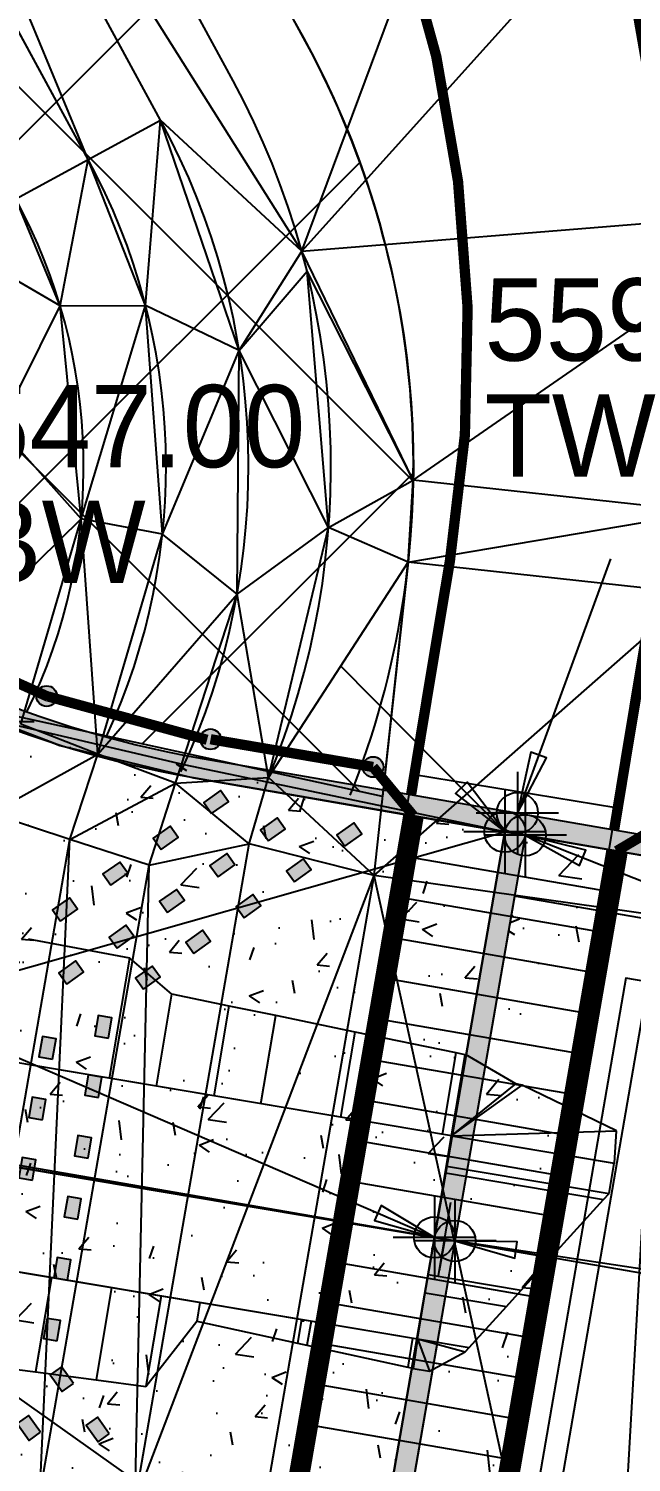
# Model space of a CAD drawing. Header units: inches. Extents: x 2461366 to 2469791, y 7062737 to 7065282.
# Drawn here: x 2466820.8 to 2466850, y 7064293.6 to 7064363.2 of the extents above; entities that cross this region are included whole.
import ezdxf

# ---------------------------------------------------------------- set-up
doc = ezdxf.new("R2010")
doc.units = ezdxf.units.IN
doc.header["$LTSCALE"] = 60
doc.header["$MEASUREMENT"] = 0
doc.linetypes.add('DASHED2', pattern=[0.375, 0.25, -0.125])
doc.linetypes.add('DIVIDEX2', pattern=[2.5, 1, -0.5, 0, -0.5, 0, -0.5])
for name, color, linetype in [('3D', 5, 'Continuous'), ('Baffle', 8, 'Continuous'), ('BLANKET BDNY', 7, 'Continuous'), ('bridge', 11, 'Continuous'), ('BRIDGE RAIL', 30, 'Continuous'), ('CONC', 7, 'Continuous'), ('CONC LABEL', 7, 'Continuous'), ('CONTOURS', 35, 'Continuous'), ('PROP TRAIL', 3, 'Continuous'), ('Proposed Ground-C-TINN', 7, 'Continuous'), ('SRF-FLT', 7, 'Continuous'), ('STALBL', 7, 'Continuous'), ('SWALE', 4, 'DIVIDEX2'), ('temp culv', 7, 'Continuous'), ('Wingwall Fence', 6, 'Continuous')]:
    doc.layers.add(name, color=color, linetype=linetype)

# ---------------------------------------------------------------- blocks, each defined once
blk = doc.blocks.new('lbl_tic')
blk.add_line((0, -0.04165), (0, 0.04165))
blk = doc.blocks.new('*U7')
at = {"layer": '3D'}
for p, q in [((2466841.296, 7064309.458, 546), (2466625.968, 7064345.725, 543.994)), ((2466624.357, 7064335.856, 543.994), (2466839.635, 7064299.597, 546)), ((2466839.635, 7064299.597, 546), (2466841.296, 7064309.458, 546))]:
    blk.add_line(p, q, dxfattribs=at)
at = {"layer": '3D', "color": 1}
for p, q in [((2466825.681, 7064318.089, 547.325), (2466820.767, 7064319.017, 547.304)), ((2466824.699, 7064312.254, 545.845), (2466825.681, 7064318.089, 547.325)), ((2466827.723, 7064316.342, 547), (2466825.681, 7064318.089, 547.325)), ((2466826.97, 7064311.871, 545.867), (2466827.723, 7064316.342, 547)), ((2466830.5, 7064315.769, 547), (2466827.723, 7064316.342, 547)), ((2466829.765, 7064311.401, 545.893), (2466830.5, 7064315.769, 547)), ((2466832.767, 7064315.301, 547), (2466830.5, 7064315.769, 547)), ((2466832.045, 7064311.017, 545.914), (2466832.767, 7064315.301, 547)), ((2466836.621, 7064314.505, 547), (2466832.767, 7064315.301, 547)), ((2466835.924, 7064310.363, 545.95), (2466836.621, 7064314.505, 547)), ((2466841.521, 7064313.494, 547), (2466836.621, 7064314.505, 547)), ((2466840.854, 7064309.533, 545.996), (2466841.521, 7064313.494, 547)), ((2466841.296, 7064309.458, 546), (2466841.962, 7064313.413, 547)), ((2466841.296, 7064309.458, 546), (2466841.961, 7064313.403, 547)), ((2466841.961, 7064313.403, 547), (2466841.521, 7064313.494, 547)), ((2466841.962, 7064313.413, 547), (2466841.961, 7064313.403, 547)), ((2466844.405, 7064311.992, 547), (2466841.962, 7064313.413, 547)), ((2466841.296, 7064309.458, 546), (2466844.405, 7064311.992, 547)), ((2466841.296, 7064309.458, 546), (2466844.714, 7064311.925, 547.051)), ((2466844.714, 7064311.925, 547.051), (2466844.405, 7064311.992, 547)), ((2466849.302, 7064309.706, 548), (2466844.714, 7064311.925, 547.051)), ((2466841.296, 7064309.458, 546), (2466849.302, 7064309.706, 548)), ((2466849.195, 7064308.128, 548), (2466849.302, 7064309.706, 548)), ((2466841.296, 7064309.458, 546), (2466849.185, 7064308.13, 548)), ((2466841.296, 7064309.458, 546), (2466849.195, 7064308.128, 548)), ((2466848.938, 7064306.662, 548), (2466849.185, 7064308.13, 548)), ((2466849.185, 7064308.13, 548), (2466849.195, 7064308.128, 548)), ((2466840.993, 7064307.658, 546), (2466848.669, 7064306.365, 547.946)), ((2466841.049, 7064307.99, 546), (2466848.938, 7064306.662, 548)), ((2466844.675, 7064301.968, 547.144), (2466848.669, 7064306.365, 547.946)), ((2466848.669, 7064306.365, 547.946), (2466848.938, 7064306.662, 548)), ((2466821.871, 7064302.589, 545.835), (2466821.097, 7064297.992, 547)), ((2466840.163, 7064302.728, 546), (2466844.675, 7064301.968, 547.144)), ((2466824.795, 7064302.097, 545.862), (2466824.039, 7064297.607, 547)), ((2466843.958, 7064301.179, 547), (2466844.675, 7064301.968, 547.144)), ((2466827.204, 7064301.691, 545.884), (2466826.463, 7064297.29, 547)), ((2466829.079, 7064301.375, 545.902), (2466828.925, 7064300.463, 546.133)), ((2466840.014, 7064301.843, 546), (2466843.958, 7064301.179, 547)), ((2466842.139, 7064299.176, 546.635), (2466843.958, 7064301.179, 547)), ((2466826.463, 7064297.29, 547), (2466828.925, 7064300.463, 546.133)), ((2466828.925, 7064300.463, 546.133), (2466833.816, 7064299.397, 546.239)), ((2466834.009, 7064300.545, 545.948), (2466833.816, 7064299.397, 546.239)), ((2466834.474, 7064300.467, 545.952), (2466834.277, 7064299.297, 546.249)), ((2466833.816, 7064299.397, 546.239), (2466834.277, 7064299.297, 546.249)), ((2466834.277, 7064299.297, 546.249), (2466839.168, 7064298.231, 546.354)), ((2466839.405, 7064299.636, 545.998), (2466839.168, 7064298.231, 546.354)), ((2466839.635, 7064299.597, 546), (2466839.396, 7064298.175, 546.358)), ((2466839.635, 7064299.597, 546), (2466839.397, 7064298.181, 546.359)), ((2466839.635, 7064299.597, 546), (2466839.428, 7064298.167, 546.359)), ((2466839.635, 7064299.597, 546), (2466842.139, 7064299.176, 546.635)), ((2466839.635, 7064299.597, 546), (2466840.228, 7064298.04, 546.414)), ((2466839.635, 7064299.597, 546), (2466841.956, 7064298.976, 546.598)), ((2466839.635, 7064299.597, 546), (2466842.15, 7064299.174, 546.635)), ((2466841.956, 7064298.976, 546.598), (2466842.15, 7064299.174, 546.635)), ((2466842.15, 7064299.174, 546.635), (2466842.139, 7064299.176, 546.635)), ((2466840.228, 7064298.04, 546.414), (2466841.956, 7064298.976, 546.598)), ((2466818.235, 7064298.367, 547), (2466821.097, 7064297.992, 547)), ((2466821.097, 7064297.992, 547), (2466824.039, 7064297.607, 547)), ((2466839.168, 7064298.231, 546.354), (2466839.397, 7064298.181, 546.359)), ((2466839.397, 7064298.181, 546.359), (2466839.396, 7064298.175, 546.358)), ((2466839.396, 7064298.175, 546.358), (2466839.428, 7064298.167, 546.359)), ((2466839.428, 7064298.167, 546.359), (2466840.228, 7064298.04, 546.414)), ((2466824.039, 7064297.607, 547), (2466826.463, 7064297.29, 547))]:
    blk.add_line(p, q, dxfattribs=at)
blk = doc.blocks.new('*U9')
at = {"layer": 'CONC LABEL', "color": 7, "linetype": 'Continuous'}
for p, q in [((10.115, -8.8), (5.6, -21.144)), ((5.6, -19.144), (5.6, -23.144)), ((7.6, -21.144), (3.6, -21.144))]:
    blk.add_line(p, q, dxfattribs=at)
blk.add_lwpolyline([(5.6, -21.144), (7.006, -18.464), (6.255, -18.189)], close=True, dxfattribs=at)
blk.add_circle((5.6, -21.144), 1, dxfattribs=at)
at = {"layer": 'CONC LABEL', "color": 7, "char_height": 4, "attachment_point": 4}
for s, insert in [('559.00', (4, 2.8)), ('TW', (4, -2.8))]:
    blk.add_mtext(s, dxfattribs=dict(at, insert=insert))
blk = doc.blocks.new('*U11')
at = {"layer": 'CONC LABEL', "color": 7, "linetype": 'Continuous'}
for p, q in [((-13.404, 12.554), (-13.404, 8.554)), ((-11.404, 10.554), (-15.404, 10.554)), ((0, 5.263), (-13.404, 10.554))]:
    blk.add_line(p, q, dxfattribs=at)
blk.add_lwpolyline([(-13.404, 10.554), (-10.761, 9.081), (-10.467, 9.825)], close=True, dxfattribs=at)
blk.add_circle((-13.404, 10.554), 1, dxfattribs=at)
at = {"layer": 'CONC LABEL', "color": 7, "char_height": 4, "attachment_point": 4}
for s, insert in [('548.00', (4, 2.8)), ('BW', (4, -2.8))]:
    blk.add_mtext(s, dxfattribs=dict(at, insert=insert))
blk = doc.blocks.new('*U12')
at = {"layer": 'CONC LABEL', "color": 7, "linetype": 'Continuous'}
for p, q in [((22.05, -8.8), (30.048, -16.875)), ((30.048, -14.875), (30.048, -18.875)), ((32.048, -16.875), (28.048, -16.875))]:
    blk.add_line(p, q, dxfattribs=at)
blk.add_lwpolyline([(30.048, -16.875), (28.221, -14.462), (27.652, -15.025)], close=True, dxfattribs=at)
blk.add_circle((30.048, -16.875), 1, dxfattribs=at)
at = {"layer": 'CONC LABEL', "color": 7, "char_height": 4, "attachment_point": 4}
for s, insert in [('547.00', (4, 2.8)), ('BW', (4, -2.8))]:
    blk.add_mtext(s, dxfattribs=dict(at, insert=insert))
blk = doc.blocks.new('*U13')
at = {"layer": 'CONC LABEL', "color": 7, "linetype": 'Continuous'}
for p, q in [((0, -4.681, -310.116), (-10.142, -8.242, -546)), ((-10.142, -6.242, -546), (-10.142, -10.242, -546)), ((-8.142, -8.242, -546), (-12.142, -8.242, -546))]:
    blk.add_line(p, q, dxfattribs=at)
at = {"layer": 'CONC LABEL', "color": 7, "linetype": 'Continuous', "extrusion": (-0.942559, -0.330923, 0.04552), "elevation": -12.567}
blk.add_lwpolyline([(4.417, -545.994), (4.435, -542.994), (4.399, -542.994)], close=True, dxfattribs=at)
at = {"layer": 'CONC LABEL', "color": 7, "linetype": 'Continuous'}
blk.add_circle((-10.142, -8.242, -546), 1, dxfattribs=at)
at = {"layer": 'CONC LABEL', "color": 7, "char_height": 4, "attachment_point": 4}
for s, insert in [('548.00', (4, 2.8)), ('BW', (4, -2.8))]:
    blk.add_mtext(s, dxfattribs=dict(at, insert=insert))
blk = doc.blocks.new('*U61')
at = {"layer": 'CONC LABEL', "linetype": 'Continuous'}
for p, q in [((26.667, -5.761), (49.266, -15.525)), ((49.266, -13.525), (49.266, -17.525)), ((51.266, -15.525), (47.266, -15.525))]:
    blk.add_line(p, q, dxfattribs=at)
blk.add_lwpolyline([(49.266, -15.525), (46.671, -13.968), (46.354, -14.702)], close=True, dxfattribs=at)
blk.add_circle((49.266, -15.525), 1, dxfattribs=at)
at = {"layer": 'CONC LABEL', "color": 7, "char_height": 4, "attachment_point": 4}
for s, insert in [('547.00', (4, 2.8)), ('BW', (4, -2.8))]:
    blk.add_mtext(s, dxfattribs=dict(at, insert=insert))
blk = doc.blocks.new('*U62')
at = {"layer": 'CONC LABEL', "linetype": 'Continuous'}
for p, q in [((-64.275, 13.658), (-64.275, 9.658)), ((-62.275, 11.658), (-66.275, 11.658)), ((0, 2.003), (-64.275, 11.658))]:
    blk.add_line(p, q, dxfattribs=at)
blk.add_lwpolyline([(-64.275, 11.658), (-61.368, 10.817), (-61.249, 11.608)], close=True, dxfattribs=at)
blk.add_circle((-64.275, 11.658), 1, dxfattribs=at)
blk = doc.blocks.new('*U66')
at = {"layer": 'CONC LABEL', "color": 7, "linetype": 'Continuous'}
for p, q in [((39.647, 3.661), (39.647, -0.339)), ((27.333, 0.874), (39.647, 1.661)), ((41.647, 1.661), (37.647, 1.661))]:
    blk.add_line(p, q, dxfattribs=at)
blk.add_lwpolyline([(39.647, 1.661), (36.628, 1.869), (36.679, 1.07)], close=True, dxfattribs=at)
blk.add_circle((39.647, 1.661), 1, dxfattribs=at)
at = {"layer": 'CONC LABEL', "color": 7, "char_height": 4, "attachment_point": 4}
for s, insert in [('547.50', (4, 2.8)), ('BW', (4, -2.8))]:
    blk.add_mtext(s, dxfattribs=dict(at, insert=insert))

msp = doc.modelspace()

# ---------------------------------------------------------------- hatches: boundary and pattern name
at = {"layer": 'Baffle'}
for points in [[(2466829.651, 7064325.115), (2466830.466, 7064325.695), (2466830.077, 7064326.241), (2466829.263, 7064325.661)], [(2466832.403, 7064323.787), (2466833.218, 7064324.367), (2466832.829, 7064324.913), (2466832.015, 7064324.333)], [(2466827.207, 7064323.376), (2466828.022, 7064323.956), (2466827.633, 7064324.501), (2466826.818, 7064323.922)], [(2466836.117, 7064323.537), (2466836.932, 7064324.117), (2466836.543, 7064324.662), (2466835.728, 7064324.083)], [(2466824.763, 7064321.636), (2466825.578, 7064322.216), (2466825.189, 7064322.762), (2466824.374, 7064322.182)], [(2466829.959, 7064322.047), (2466830.774, 7064322.627), (2466830.385, 7064323.173), (2466829.57, 7064322.593)], [(2466833.673, 7064321.797), (2466834.487, 7064322.377), (2466834.099, 7064322.923), (2466833.284, 7064322.343)], [(2466827.515, 7064320.308), (2466828.33, 7064320.888), (2466827.941, 7064321.433), (2466827.126, 7064320.854)], [(2466822.319, 7064319.897), (2466823.133, 7064320.476), (2466822.745, 7064321.022), (2466821.93, 7064320.442)], [(2466831.229, 7064320.058), (2466832.043, 7064320.637), (2466831.655, 7064321.183), (2466830.84, 7064320.603)], [(2466825.066, 7064318.575), (2466825.881, 7064319.155), (2466825.492, 7064319.7), (2466824.677, 7064319.121)], [(2466828.78, 7064318.325), (2466829.594, 7064318.904), (2466829.206, 7064319.45), (2466828.391, 7064318.87)], [(2466822.622, 7064316.835), (2466823.437, 7064317.415), (2466823.048, 7064317.961), (2466822.233, 7064317.381)], [(2466826.336, 7064316.585), (2466827.15, 7064317.165), (2466826.762, 7064317.711), (2466825.947, 7064317.131)], [(2466824.64, 7064314.208), (2466824.806, 7064315.194), (2466824.146, 7064315.305), (2466823.98, 7064314.319)], [(2466821.933, 7064313.184), (2466822.099, 7064314.17), (2466821.438, 7064314.282), (2466821.272, 7064313.295)], [(2466824.156, 7064311.333), (2466824.322, 7064312.319), (2466823.662, 7064312.43), (2466823.496, 7064311.444)], [(2466821.438, 7064310.245), (2466821.604, 7064311.231), (2466820.943, 7064311.343), (2466820.777, 7064310.357)], [(2466823.658, 7064308.375), (2466823.824, 7064309.361), (2466823.163, 7064309.472), (2466822.997, 7064308.486)], [(2466820.958, 7064307.308), (2466821.124, 7064308.294), (2466820.463, 7064308.406), (2466820.297, 7064307.42)], [(2466823.16, 7064305.416), (2466823.326, 7064306.402), (2466822.665, 7064306.514), (2466822.499, 7064305.528)], [(2466822.654, 7064302.459), (2466822.82, 7064303.445), (2466822.159, 7064303.557), (2466821.993, 7064302.571)], [(2466822.156, 7064299.501), (2466822.322, 7064300.487), (2466821.661, 7064300.598), (2466821.495, 7064299.612)], [(2466822.945, 7064297.427), (2466822.365, 7064298.242), (2466821.819, 7064297.854), (2466822.399, 7064297.039)], [(2466821.344, 7064295.061), (2466820.764, 7064295.876), (2466820.218, 7064295.487), (2466820.798, 7064294.672)], [(2466824.685, 7064294.983), (2466824.105, 7064295.798), (2466823.559, 7064295.409), (2466824.139, 7064294.595)]]:
    msp.add_hatch(color=256, dxfattribs=at).paths.add_polyline_path(points)
at = {"layer": 'BLANKET BDNY'}
h = msp.add_hatch(dxfattribs=at)
h.set_pattern_fill('ANSI37', color=256, scale=100, style=0)
edge = h.paths.add_edge_path()
edge.add_line((2466804.86, 7064523.812), (2466806.022, 7064509.594))
edge.add_line((2466806.022, 7064509.594), (2466809.97, 7064472.175))
edge.add_line((2466809.97, 7064472.175), (2466811.539, 7064427.506))
edge.add_line((2466811.539, 7064427.506), (2466811.43, 7064424.292))
edge.add_arc((2466902.56, 7064423.993), 91.131, 179.81204, 216.27482)
edge.add_arc((2466796.162, 7064341.996), 43.276, -6.20077, 40.454, ccw=False)
edge.add_line((2466839.185, 7064337.322), (2466837.948, 7064325.944))
edge.add_line((2466837.948, 7064325.944), (2466819.15, 7064330.06))
edge.add_line((2466819.15, 7064330.06), (2466778.91, 7064359.713))
edge.add_line((2466778.91, 7064359.713), (2466778.91, 7064523.812))
edge.add_line((2466778.91, 7064523.812), (2466804.86, 7064523.812))
at = {"layer": 'CONC'}
for points in [[(2466897.999, 7064327.535), (2466889.201, 7064324.273, -0.132431), (2466863.281, 7064321.888), (2466829.198, 7064327.793, -0.131652), (2466805.709, 7064338.662), (2466800.442, 7064343.055), (2466799.801, 7064342.287), (2466805.274, 7064337.722, 0.131652), (2466828.763, 7064326.854), (2466863.376, 7064320.856, 0.132431), (2466889.296, 7064323.241), (2466898.347, 7064326.598)], [(2466843.88, 7064324.234), (2466844.866, 7064324.064), (2466838.037, 7064284.651), (2466837.051, 7064284.822)]]:
    msp.add_hatch(color=256, dxfattribs=at).paths.add_polyline_path(points)
h = msp.add_hatch(dxfattribs=at)
h.set_pattern_fill('AR-CONC', color=256, style=0)
h.set_pattern_definition([(50, (0, 0), (7.172601826, -0.62752135), [0.75, -8.25]), (355, (0, 0), (-1.387513336, 7.521921337), [0.6, -6.6]), (100.4514, (0.598, -0.052), (5.785093817, 6.8943954206), [0.6374019, -7.01142112]), (46.1842, (0, 2), (10.672410486, -1.655190143), [1.125, -12.375]), (96.6356, (0.889, 1.862), (9.346627055, 9.741178709), [0.95610288, -10.51713]), (351.1842, (0, 2), (9.346619451, 9.74118601), [0.9, -9.9]), (21, (1, 1.5), (5.969070521, -4.0261889067), [0.75, -8.25]), (326, (1, 1.5), (2.433153319, 7.2515004505), [0.6, -6.6]), (71.4514, (1.4974, 1.1645), (8.402226286, 3.225304967), [0.6374019, -7.01142112]), (37.5, (0, 0), (0.1215985532, 3.3289385383), [0, -6.52, 0, -6.7, 0, -6.625]), (7.5, (0, 0), (2.6306953744, 3.9441171188), [0, -3.82, 0, -6.37, 0, -2.525]), (327.5, (-2.23, 0), (5.3382243617, -0.2255487173), [0, -2.5, 0, -7.8, 0, -10.35]), (317.5, (-3.23, 0), (5.8318616934, 1.0010498233), [0, -3.25, 0, -5.18, 0, -7.35])])
h.paths.add_polyline_path([(2466812.568, 7064287.608), (2466817.233, 7064287.52), (2466837.051, 7064284.822), (2466843.88, 7064324.234), (2466828.318, 7064327.491), (2466819.04, 7064329.65)])
h = msp.add_hatch(dxfattribs=at)
h.set_pattern_fill('AR-CONC', color=256, scale=1.25, style=0)
h.set_pattern_definition([(50, (0, 0), (8.9657522825, -0.784401687), [0.9375, -10.3125]), (355, (0, 0), (-1.73439167, 9.402401671), [0.75, -8.25]), (100.4514, (0.747, -0.065), (7.231367271, 8.617994276), [0.796752375, -8.7642764]), (46.1842, (0, 2.5), (13.340513108, -2.068987679), [1.40625, -15.46875]), (96.6356, (1.112, 2.328), (11.68328382, 12.176473386), [1.1951286, -13.1464125]), (351.1842, (0, 2.5), (11.683274314, 12.176482512), [1.125, -12.375]), (21, (1.25, 1.875), (7.4613381515, -5.032736133), [0.9375, -10.3125]), (326, (1.25, 1.875), (3.041441649, 9.064375563), [0.75, -8.25]), (71.4514, (1.872, 1.456), (10.502782857, 4.031631209), [0.796752375, -8.7642764]), (37.5, (0, 0), (0.1519981915, 4.1611731729), [0, -8.15, 0, -8.375, 0, -8.28125]), (7.5, (0, 0), (3.288369218, 4.9301463985), [0, -4.775, 0, -7.9625, 0, -3.15625]), (327.5, (-2.7875, 0), (6.6727804522, -0.2819358967), [0, -3.125, 0, -9.75, 0, -12.9375]), (317.5, (-4.0375, 0), (7.289827117, 1.251312279), [0, -4.0625, 0, -6.475, 0, -9.1875])])
h.paths.add_polyline_path([(2466844.866, 7064324.064), (2466838.037, 7064284.651), (2466842.963, 7064283.797), (2466849.792, 7064323.21)])
at = {"layer": 'Wingwall Fence'}
h = msp.add_hatch(color=7, dxfattribs=at)
edge = h.paths.add_edge_path()
edge.add_arc((2466821.644, 7064330.822), 0.5, 0, 360)
h = msp.add_hatch(color=7, dxfattribs=at)
edge = h.paths.add_edge_path()
edge.add_arc((2466829.597, 7064328.728), 0.5, 0, 360)
h = msp.add_hatch(color=7, dxfattribs=at)
edge = h.paths.add_edge_path()
edge.add_arc((2466837.483, 7064327.38), 0.5, 0, 360)

# ---------------------------------------------------------------- linework, layer by layer
at = {"layer": '3D', "linetype": 'ByBlock'}
msp.add_polyline3d([(2466841.296, 7064309.458, 546), (2466625.968, 7064345.725, 543.994), (2466624.724, 7064345.922, 543.985), (2466616.014, 7064346.495, 543.911), (2466607.148, 7064345.638, 543.836), (2466598.537, 7064343.361, 543.762), (2466590.406, 7064339.725, 543.687), (2466582.969, 7064334.825, 543.613), (2466576.419, 7064328.788, 543.539), (2466571.055, 7064321.934, 543.464), (2466561.108, 7064306.851, 543.3), (2466569.457, 7064301.346, 543.3), (2466579.18, 7064316.09, 543.464), (2466583.794, 7064321.985, 543.539), (2466589.149, 7064326.921, 543.613), (2466595.23, 7064330.928, 543.687), (2466601.878, 7064333.901, 543.762), (2466608.919, 7064335.762, 543.836), (2466616.168, 7064336.463, 543.911), (2466623.612, 7064335.973, 543.985), (2466624.357, 7064335.856, 543.994), (2466839.635, 7064299.597, 546)], close=True, dxfattribs=at)
at = {"layer": '3D'}
msp.add_polyline3d([(2466565.282, 7064304.099, 543.3), (2466575.118, 7064319.012, 543.464), (2466580.107, 7064325.387, 543.539), (2466586.059, 7064330.873, 543.613), (2466592.818, 7064335.327, 543.687), (2466600.208, 7064338.631, 543.762), (2466608.033, 7064340.7, 543.836), (2466616.091, 7064341.479, 543.911), (2466624.168, 7064340.948, 543.985), (2466625.162, 7064340.791, 543.994), (2466840.466, 7064304.528, 546)], dxfattribs=at)
at = {"layer": 'Baffle'}
for points in [[(2466829.651, 7064325.115), (2466830.466, 7064325.695), (2466830.077, 7064326.241), (2466829.263, 7064325.661)], [(2466832.403, 7064323.787), (2466833.218, 7064324.367), (2466832.829, 7064324.913), (2466832.015, 7064324.333)], [(2466827.207, 7064323.376), (2466828.022, 7064323.956), (2466827.633, 7064324.501), (2466826.818, 7064323.922)], [(2466836.117, 7064323.537), (2466836.932, 7064324.117), (2466836.543, 7064324.662), (2466835.728, 7064324.083)], [(2466824.763, 7064321.636), (2466825.578, 7064322.216), (2466825.189, 7064322.762), (2466824.374, 7064322.182)], [(2466829.959, 7064322.047), (2466830.774, 7064322.627), (2466830.385, 7064323.173), (2466829.57, 7064322.593)], [(2466833.673, 7064321.797), (2466834.487, 7064322.377), (2466834.099, 7064322.923), (2466833.284, 7064322.343)], [(2466827.515, 7064320.308), (2466828.33, 7064320.888), (2466827.941, 7064321.433), (2466827.126, 7064320.854)], [(2466822.319, 7064319.897), (2466823.133, 7064320.476), (2466822.745, 7064321.022), (2466821.93, 7064320.442)], [(2466831.229, 7064320.058), (2466832.043, 7064320.637), (2466831.655, 7064321.183), (2466830.84, 7064320.603)], [(2466825.066, 7064318.575), (2466825.881, 7064319.155), (2466825.492, 7064319.7), (2466824.677, 7064319.121)], [(2466828.78, 7064318.325), (2466829.594, 7064318.904), (2466829.206, 7064319.45), (2466828.391, 7064318.87)], [(2466822.622, 7064316.835), (2466823.437, 7064317.415), (2466823.048, 7064317.961), (2466822.233, 7064317.381)], [(2466826.336, 7064316.585), (2466827.15, 7064317.165), (2466826.762, 7064317.711), (2466825.947, 7064317.131)], [(2466824.64, 7064314.208), (2466824.806, 7064315.194), (2466824.146, 7064315.305), (2466823.98, 7064314.319)], [(2466821.933, 7064313.184), (2466822.099, 7064314.17), (2466821.438, 7064314.282), (2466821.272, 7064313.295)], [(2466824.156, 7064311.333), (2466824.322, 7064312.319), (2466823.662, 7064312.43), (2466823.496, 7064311.444)], [(2466821.438, 7064310.245), (2466821.604, 7064311.231), (2466820.943, 7064311.343), (2466820.777, 7064310.357)], [(2466823.658, 7064308.375), (2466823.824, 7064309.361), (2466823.163, 7064309.472), (2466822.997, 7064308.486)], [(2466820.958, 7064307.308), (2466821.124, 7064308.294), (2466820.463, 7064308.406), (2466820.297, 7064307.42)], [(2466823.16, 7064305.416), (2466823.326, 7064306.402), (2466822.665, 7064306.514), (2466822.499, 7064305.528)], [(2466822.654, 7064302.459), (2466822.82, 7064303.445), (2466822.159, 7064303.557), (2466821.993, 7064302.571)], [(2466822.156, 7064299.501), (2466822.322, 7064300.487), (2466821.661, 7064300.598), (2466821.495, 7064299.612)], [(2466822.945, 7064297.427), (2466822.365, 7064298.242), (2466821.819, 7064297.854), (2466822.399, 7064297.039)], [(2466821.344, 7064295.061), (2466820.764, 7064295.876), (2466820.218, 7064295.487), (2466820.798, 7064294.672)], [(2466824.685, 7064294.983), (2466824.105, 7064295.798), (2466823.559, 7064295.409), (2466824.139, 7064294.595)]]:
    msp.add_lwpolyline(points, close=True, dxfattribs=at)
at = {"layer": 'BLANKET BDNY'}
msp.add_lwpolyline([(2466804.86, 7064523.812), (2466806.022, 7064509.594), (2466809.97, 7064472.175), (2466811.539, 7064427.506), (2466811.43, 7064424.292, 0.160455), (2466829.092, 7064370.075, -0.206429), (2466839.185, 7064337.322), (2466837.948, 7064325.944), (2466819.15, 7064330.06), (2466778.91, 7064359.713), (2466778.91, 7064523.812)], format="xyb", close=True, dxfattribs=at)
at = {"layer": 'bridge'}
for points in [[(2466832.617, 7064285.59), (2466839.446, 7064325.003)], [(2466844.866, 7064324.064), (2466838.037, 7064284.651)], [(2466839.105, 7064323.032), (2466848.958, 7064321.325)], [(2466849.3, 7064323.295), (2466842.47, 7064283.883)], [(2466838.764, 7064321.061), (2466848.617, 7064319.354)], [(2466838.422, 7064319.091), (2466848.275, 7064317.383)], [(2466838.081, 7064317.12), (2466847.934, 7064315.413)], [(2466837.739, 7064315.149), (2466847.592, 7064313.442)], [(2466837.398, 7064313.179), (2466847.251, 7064311.471)], [(2466837.056, 7064311.208), (2466846.909, 7064309.501)], [(2466836.715, 7064309.237), (2466846.568, 7064307.53)], [(2466836.373, 7064307.267), (2466846.227, 7064305.56)], [(2466836.032, 7064305.296), (2466845.885, 7064303.589)], [(2466835.69, 7064303.326), (2466845.544, 7064301.618)], [(2466835.349, 7064301.355), (2466845.202, 7064299.648)], [(2466835.007, 7064299.384), (2466844.861, 7064297.677)], [(2466834.666, 7064297.414), (2466844.519, 7064295.706)], [(2466834.325, 7064295.443), (2466844.178, 7064293.736)]]:
    msp.add_lwpolyline(points, dxfattribs=at)
at = {"layer": 'BRIDGE RAIL', "const_width": 1}
for points in [[(2466839.446, 7064325.003), (2466832.617, 7064285.59)], [(2466842.47, 7064283.883), (2466849.3, 7064323.295)]]:
    msp.add_lwpolyline(points, dxfattribs=at)
at = {"layer": 'CONC'}
msp.add_lwpolyline([(2466898.347, 7064326.598), (2466889.296, 7064323.241, -0.132431), (2466863.376, 7064320.856), (2466828.763, 7064326.854, -0.131652), (2466805.274, 7064337.722), (2466799.801, 7064342.287), (2466800.442, 7064343.055), (2466805.709, 7064338.662, 0.131652), (2466829.198, 7064327.793), (2466863.281, 7064321.888, 0.132431), (2466889.201, 7064324.273), (2466897.999, 7064327.535), (2466898.347, 7064326.598)], format="xyb", dxfattribs=at)
msp.add_lwpolyline([(2466898.347, 7064326.598), (2466889.296, 7064323.241, -0.132431), (2466863.376, 7064320.856), (2466828.763, 7064326.854, -0.131652), (2466805.274, 7064337.722), (2466799.801, 7064342.287), (2466800.442, 7064343.055), (2466805.709, 7064338.662, 0.131652), (2466829.198, 7064327.793), (2466863.281, 7064321.888, 0.132431), (2466889.201, 7064324.273), (2466897.999, 7064327.535), (2466898.347, 7064326.598)], format="xyb", dxfattribs=at)
for points in [[(2466812.568, 7064287.608), (2466817.233, 7064287.52), (2466837.051, 7064284.822), (2466843.88, 7064324.234), (2466828.318, 7064327.491), (2466819.04, 7064329.65)], [(2466843.88, 7064324.234), (2466844.866, 7064324.064), (2466838.037, 7064284.651), (2466837.051, 7064284.822)], [(2466844.866, 7064324.064), (2466838.037, 7064284.651), (2466842.963, 7064283.797), (2466849.792, 7064323.21)]]:
    msp.add_lwpolyline(points, close=True, dxfattribs=at)
for points in [[(2466837.051, 7064284.822), (2466843.88, 7064324.234)], [(2466840.466, 7064304.528), (2466841.452, 7064304.362)], [(2466840.959, 7064304.445), (2466840.698, 7064302.898)]]:
    msp.add_lwpolyline(points, dxfattribs=at)
at = {"layer": 'CONTOURS', "linetype": 'DASHED2', "ltscale": 0.5, "elevation": 556}
msp.add_lwpolyline([(2467365.705, 7064503.522, 0.263963), (2467119.149, 7064602.732), (2467094.583, 7064596.342, -0.082041), (2466931.845, 7064581.529, 0.105508), (2466919.632, 7064579.557, -0.006557), (2466906.485, 7064581.008), (2466859.136, 7064590.836), (2466855.762, 7064579.37, 0.226543), (2466840.462, 7064567.143, 0.169648), (2466832.33, 7064549.525, 0.105008), (2466830.415, 7064503.714), (2466835.262, 7064457.604, 0.052485), (2466839.323, 7064439.838, 0.034199), (2466843.933, 7064428.874, -0.154311), (2466861.048, 7064334.874), (2466859.677, 7064322.256)], format="xyb", dxfattribs=at)
at = {"layer": 'CONTOURS'}
for points, elevation in [([(2467429.451, 7064307.491, -0.001754), (2467429.092, 7064309.012, -0.071322), (2467424.27, 7064356.395, 0.122971), (2467409.162, 7064429.518), (2467383.07, 7064473.586, 0.022852), (2467368.305, 7064495.252, 0.007049), (2467363.357, 7064501.654, 0.263781), (2467119.728, 7064599.783), (2467095.338, 7064593.438, -0.094664), (2466906.485, 7064581.008), (2466878.574, 7064586.801), (2466873.519, 7064573.782, 0.014705), (2466848.984, 7064555.234, 0.1903), (2466839.081, 7064539, 0.054929), (2466834.966, 7064508.994), (2466839.237, 7064458.053, 0.086631), (2466847.488, 7064430.708, -0.154191), (2466865.021, 7064334.406), (2466863.654, 7064321.824)], 555), ([(2466824.533, 7064328.832, 0.237187), (2466823.657, 7064356.894), (2466805.195, 7064390.871, -0.133682), (2466799.157, 7064416.435), (2466799.532, 7064427.499), (2466797.992, 7064471.334), (2466794.187, 7064507.399), (2466782.42, 7064551.327), (2466780.34, 7064561.245)], 555), ([(2466820.686, 7064330.055, 0.242071), (2466820.142, 7064354.984), (2466801.208, 7064389.83, -0.132642), (2466795.164, 7064415.19), (2466795.53, 7064427.488), (2466794, 7064471.054), (2466790.242, 7064506.669), (2466778.437, 7064550.951)], 554), ([(2466831.287, 7064457.156, 0.087037), (2466840.378, 7064427.04, -0.154435), (2466857.075, 7064335.341), (2466855.701, 7064322.689)], 557), ([(2466827.939, 7064452.341, 0.075538), (2466836.824, 7064425.204, -0.154563), (2466853.103, 7064335.81), (2466851.724, 7064323.121)], 558), ([(2466836.375, 7064326.003, 0.222458), (2466834.205, 7064362.615), (2466815.739, 7064396.6, -0.133682), (2466811.15, 7064416.028), (2466811.539, 7064427.506), (2466810.708, 7064451.163)], 558), ([(2466976.309, 7064435.186, -0.332615), (2466898.347, 7064326.598), (2466889.296, 7064323.241, -0.132431), (2466863.376, 7064320.856), (2466844.866, 7064324.064), (2466838.037, 7064284.651), (2466856.626, 7064281.43, -0.131652), (2466880.115, 7064270.561), (2466887.561, 7064264.35, 0.249218), (2466966.756, 7064249.03, -0.321471), (2467143.129, 7064155.492, 0.611269), (2467177.651, 7064156.838, -0.104905), (2467216.164, 7064195.738), (2467254.042, 7064208.605, 0.419853), (2467263.587, 7064233.022), (2467257.043, 7064250.335, -0.110976), (2467242.448, 7064323.252), (2467246.723, 7064370.691, 0.170768), (2467234.151, 7064451.319)], 548), ([(2466979.309, 7064435.198, -0.332322), (2466899.321, 7064323.759), (2466890.339, 7064320.429, -0.132431), (2466862.863, 7064317.9), (2466844.353, 7064321.108), (2466838.549, 7064287.607), (2466857.138, 7064284.386, -0.131652), (2466882.037, 7064272.865), (2466889.465, 7064266.669, 0.249918), (2466966.108, 7064251.969, -0.321736), (2467145.78, 7064156.899, 0.613834), (2467175.011, 7064158.279, -0.10603), (2467214.839, 7064198.456), (2467252.965, 7064211.407, 0.419449), (2467260.815, 7064231.871), (2467254.267, 7064249.194, -0.110996), (2467239.452, 7064323.422), (2467243.748, 7064371.101, 0.170291), (2467231.679, 7064449.58)], 547), ([(2466982.309, 7064435.208, -0.332036), (2466900.297, 7064320.921), (2466891.382, 7064317.616, -0.132431), (2466862.351, 7064314.944), (2466849.753, 7064317.127), (2466844.973, 7064289.538), (2466857.65, 7064287.342, -0.131652), (2466883.958, 7064275.169), (2466891.368, 7064268.989, 0.25065), (2466965.453, 7064254.907, -0.32199), (2467148.427, 7064158.314, 0.617186), (2467172.359, 7064159.701, -0.107156), (2467213.517, 7064201.175), (2467251.876, 7064214.206, 0.418905), (2467258.046, 7064230.712), (2467251.49, 7064248.054, -0.111016), (2467236.455, 7064323.594), (2467240.773, 7064371.513, 0.169795), (2467229.204, 7064447.844)], 546), ([(2466832.356, 7064326.745, 0.227788), (2466830.689, 7064360.708), (2466812.224, 7064394.69, -0.133682), (2466807.153, 7064416.164), (2466807.537, 7064427.504), (2466806.9, 7064445.63)], 557), ([(2466828.161, 7064327.148, 0.237187), (2466827.173, 7064358.801), (2466808.71, 7064392.781, -0.133682), (2466803.155, 7064416.299), (2466803.534, 7064427.501), (2466803.188, 7064437.357)], 556), ([(2466849.753, 7064317.125), (2466844.973, 7064289.538), (2466857.65, 7064287.342, -0.131652), (2466883.958, 7064275.169), (2466891.252, 7064269.085)], 546)]:
    msp.add_lwpolyline(points, format="xyb", dxfattribs=dict(at, elevation=elevation))
for points, elevation in [([(2466839.073, 7064325.057), (2466839.396, 7064327.03), (2466849.264, 7064325.41), (2466848.926, 7064323.349)], 559), ([(2466844.353, 7064321.108), (2466838.549, 7064287.607)], 547)]:
    msp.add_lwpolyline(points, dxfattribs=dict(at, elevation=elevation))
at = {"layer": 'CONTOURS', "elevation": 547, "flags": 128}
for points in [[(2466843.88, 7064324.234), (2466837.052, 7064284.823), (2466814.595, 7064300.775)], [(2466817.029, 7064316.589), (2466843.88, 7064324.234)]]:
    msp.add_lwpolyline(points, dxfattribs=at)
at = {"layer": 'PROP TRAIL', "color": 7, "const_width": 0.5}
for points in [[(2466839.33, 7064326.038, -0.001159), (2466841.213, 7064337.395, 0.171058), (2466833.956, 7064379.113, -0.117061), (2466812.495, 7064454.31), (2466810.512, 7064498.402, 0.006703), (2466810.207, 7064503.621), (2466809.339, 7064515.7, 0.115892), (2466797.425, 7064553.872, -0.162662), (2466790.52, 7064586.151, 0.336434), (2466788.663, 7064589.267, -0.05977), (2466776.032, 7064596.229, -0.06938)], [(2466849.184, 7064324.33, -0.001169), (2466851.075, 7064335.737, 0.171058), (2466842.678, 7064384.004, -0.117061), (2466822.485, 7064454.759), (2466820.502, 7064498.851, 0.006703), (2466820.181, 7064504.338), (2466819.313, 7064516.417, 0.075631), (2466812.84, 7064544.997, -0.374623), (2466821.683, 7064569.746), (2466839.448, 7064579.701, -0.180781), (2466853.289, 7064581.836), (2466904.85, 7064571.134, 0.094865), (2467097.856, 7064583.76), (2467121.651, 7064589.95, -0.263152), (2467355.532, 7064495.428, -0.038917)], [(2466849.199, 7064324.425, -0.001159), (2466851.075, 7064335.737, 0.171058), (2466842.678, 7064384.004, -0.117061), (2466822.485, 7064454.759), (2466820.502, 7064498.851, 0.006703), (2466820.181, 7064504.338), (2466819.313, 7064516.417)]]:
    msp.add_lwpolyline(points, format="xyb", dxfattribs=at)
at = {"layer": 'Proposed Ground-C-TINN'}
for p, q in [((2466834.023, 7064352.442, 557), (2466853.888, 7064405.77, 556)), ((2466834.023, 7064352.442, 557), (2466809.23, 7064391.824, 556)), ((2466827.172, 7064358.804, 556), (2466809.23, 7064391.824, 556)), ((2466823.657, 7064356.894, 555), (2466809.23, 7064391.824, 556)), ((2466823.657, 7064356.894, 555), (2466805.195, 7064390.871, 555)), ((2466834.023, 7064352.442, 557), (2466860.062, 7064381.381, 556)), ((2466823.657, 7064356.894, 555), (2466827.172, 7064358.804, 556)), ((2466826.447, 7064349.799, 555), (2466827.172, 7064358.804, 556)), ((2466834.023, 7064352.442, 557), (2466827.172, 7064358.804, 556)), ((2466830.989, 7064347.603, 556), (2466827.172, 7064358.804, 556)), ((2466820.142, 7064354.984, 554), (2466823.657, 7064356.894, 555)), ((2466822.302, 7064349.779, 554), (2466823.657, 7064356.894, 555)), ((2466826.447, 7064349.799, 555), (2466823.657, 7064356.894, 555)), ((2466822.302, 7064349.779, 554), (2466820.142, 7064354.984, 554)), ((2466834.023, 7064352.442, 557), (2466858.306, 7064354.399, 557)), ((2466839.432, 7064341.309, 558), (2466858.306, 7064354.399, 557)), ((2466822.302, 7064349.779, 554), (2466816.628, 7064353.074, 553)), ((2466830.989, 7064347.603, 556), (2466834.023, 7064352.442, 557)), ((2466834.279, 7064351.468, 557), (2466834.023, 7064352.442, 557)), ((2466839.432, 7064341.309, 558), (2466834.023, 7064352.442, 557)), ((2466830.989, 7064347.603, 556), (2466834.279, 7064351.468, 557)), ((2466835.325, 7064339.018, 557), (2466834.279, 7064351.468, 557)), ((2466839.432, 7064341.309, 558), (2466834.279, 7064351.468, 557)), ((2466819.361, 7064343.878, 553), (2466822.302, 7064349.779, 554)), ((2466822.302, 7064349.779, 554), (2466826.447, 7064349.799, 555)), ((2466823.318, 7064339.435, 554), (2466822.302, 7064349.779, 554)), ((2466823.318, 7064339.435, 554), (2466826.447, 7064349.799, 555)), ((2466827.263, 7064338.693, 555), (2466826.447, 7064349.799, 555)), ((2466830.989, 7064347.603, 556), (2466826.447, 7064349.799, 555)), ((2466827.263, 7064338.693, 555), (2466830.989, 7064347.603, 556)), ((2466830.885, 7064335.77, 556), (2466830.989, 7064347.603, 556)), ((2466835.325, 7064339.018, 557), (2466830.989, 7064347.603, 556)), ((2466823.318, 7064339.435, 554), (2466819.361, 7064343.878, 553)), ((2466835.325, 7064339.018, 557), (2466839.432, 7064341.309, 558)), ((2466839.185, 7064337.322, 558), (2466839.432, 7064341.309, 558)), ((2466853.554, 7064339.771, 558), (2466839.432, 7064341.309, 558)), ((2466839.185, 7064337.322, 558), (2466853.554, 7064339.771, 558)), ((2466818.151, 7064334.361, 553), (2466823.318, 7064339.435, 554)), ((2466820.388, 7064329.463, 554), (2466823.318, 7064339.435, 554)), ((2466827.263, 7064338.693, 555), (2466823.318, 7064339.435, 554)), ((2466824.134, 7064328.005, 555), (2466823.318, 7064339.435, 554)), ((2466830.885, 7064335.77, 556), (2466835.325, 7064339.018, 557)), ((2466832.408, 7064326.869, 557), (2466835.325, 7064339.018, 557)), ((2466839.185, 7064337.322, 558), (2466835.325, 7064339.018, 557)), ((2466824.134, 7064328.005, 555), (2466827.263, 7064338.693, 555)), ((2466830.885, 7064335.77, 556), (2466827.263, 7064338.693, 555)), ((2466832.408, 7064326.869, 557), (2466839.185, 7064337.322, 558)), ((2466837.531, 7064322.103, 558), (2466839.185, 7064337.322, 558)), ((2466853.103, 7064335.81, 558), (2466839.185, 7064337.322, 558)), ((2466824.134, 7064328.005, 555), (2466830.885, 7064335.77, 556)), ((2466827.897, 7064326.593, 556), (2466830.885, 7064335.77, 556)), ((2466832.408, 7064326.869, 557), (2466830.885, 7064335.77, 556)), ((2466837.531, 7064322.103, 558), (2466853.103, 7064335.81, 558)), ((2466824.134, 7064328.005, 555), (2466820.388, 7064329.463, 554)), ((2466818.931, 7064325.132, 554), (2466824.134, 7064328.005, 555)), ((2466822.769, 7064323.855, 555), (2466824.134, 7064328.005, 555)), ((2466827.897, 7064326.593, 556), (2466824.134, 7064328.005, 555)), ((2466822.769, 7064323.855, 555), (2466827.897, 7064326.593, 556)), ((2466826.612, 7064322.605, 556), (2466827.897, 7064326.593, 556)), ((2466827.897, 7064326.593, 556), (2466832.408, 7064326.869, 557)), ((2466831.471, 7064323.653, 557), (2466827.897, 7064326.593, 556)), ((2466831.471, 7064323.653, 557), (2466832.408, 7064326.869, 557)), ((2466837.531, 7064322.103, 558), (2466832.408, 7064326.869, 557)), ((2466822.769, 7064323.855, 555), (2466818.931, 7064325.132, 554)), ((2466817.256, 7064292.034, 555), (2466822.769, 7064323.855, 555)), ((2466821.32, 7064292.059, 556), (2466822.769, 7064323.855, 555)), ((2466826.612, 7064322.605, 556), (2466822.769, 7064323.855, 555)), ((2466825.924, 7064291.637, 557), (2466831.471, 7064323.653, 557)), ((2466826.612, 7064322.605, 556), (2466831.471, 7064323.653, 557)), ((2466837.531, 7064322.103, 558), (2466831.471, 7064323.653, 557)), ((2466821.32, 7064292.059, 556), (2466826.612, 7064322.605, 556)), ((2466825.924, 7064291.637, 557), (2466826.612, 7064322.605, 556)), ((2466825.924, 7064291.637, 557), (2466837.531, 7064322.103, 558)), ((2466831.692, 7064288.404, 558), (2466837.531, 7064322.103, 558)), ((2466845.469, 7064285.914, 558), (2466837.531, 7064322.103, 558)), ((2466851.401, 7064320.149, 558), (2466837.531, 7064322.103, 558)), ((2466845.469, 7064285.914, 558), (2466851.401, 7064320.149, 558)), ((2466849.405, 7064285.202, 557), (2466851.401, 7064320.149, 558))]:
    msp.add_line(p, q, dxfattribs=at)
at = {"layer": 'SRF-FLT', "linetype": 'ByBlock'}
for p, q in [((2466816.303, 7064330.742, 548), (2466822.356, 7064328.405, 548)), ((2466822.356, 7064328.405, 548), (2466828.763, 7064326.854, 548)), ((2466828.763, 7064326.854, 548), (2466838.052, 7064325.244, 547)), ((2466838.052, 7064325.244, 547), (2466840.246, 7064324.864, 548)), ((2466840.246, 7064324.864, 548), (2466863.376, 7064320.856, 548))]:
    msp.add_line(p, q, dxfattribs=at)
at = {"layer": 'SRF-FLT'}
for p, q in [((2466816.303, 7064330.742, 552.9), (2466822.28, 7064328.429, 554.5)), ((2466822.28, 7064328.429, 554.5), (2466828.763, 7064326.854, 556.2)), ((2466828.763, 7064326.854, 556.2), (2466839.007, 7064325.079, 557)), ((2466839.007, 7064325.079, 557), (2466849.165, 7064323.319, 557)), ((2466849.165, 7064323.319, 557), (2466863.376, 7064320.856, 555))]:
    msp.add_line(p, q, dxfattribs=at)
at = {"layer": 'SWALE', "ltscale": 0.05, "const_width": 0.1}
msp.add_lwpolyline([(2466840.466, 7064304.53), (2466756.713, 7064318.634)], dxfattribs=at)
at = {"layer": 'temp culv', "flags": 128}
msp.add_lwpolyline([(2466961.92, 7064283.483), (2466811.702, 7064309.512), (2466666.137, 7064333.599)], dxfattribs=at)
at = {"layer": 'Wingwall Fence', "color": 7, "const_width": 0.5}
for points in [[(2466814.446, 7064334.091), (2466821.73, 7064330.783)], [(2466821.711, 7064330.804), (2466829.429, 7064328.7)], [(2466829.597, 7064328.728), (2466837.483, 7064327.38)], [(2466837.483, 7064327.38), (2466839.446, 7064325.003)], [(2466851.977, 7064324.88), (2466849.3, 7064323.295)]]:
    msp.add_lwpolyline(points, dxfattribs=at)
at = {"layer": 'Wingwall Fence', "color": 7}
for centre in [(2466821.644, 7064330.822), (2466829.597, 7064328.728), (2466837.483, 7064327.38)]:
    msp.add_circle(centre, 0.5, dxfattribs=at)

# ---------------------------------------------------------------- block references
at = {"layer": '3D', "linetype": 'ByBlock'}
msp.add_blockref('*U7', (0, 0), dxfattribs=at)
at = {"layer": 'CONC LABEL', "color": 7}
for name, p in [('*U9', (2466838.887, 7064346.288)), ('*U12', (2466813.833, 7064341.109)), ('*U66', (2466779.384, 7064327.915)), ('*U11', (2466858.27, 7064313.509)), ('*U13', (2466848.178, 7064292.893, 546))]:
    msp.add_blockref(name, p, dxfattribs=at)
at = {"layer": 'CONC LABEL'}
for name, p in [('*U61', (2466791.2, 7064320.055)), ('*U62', (2466905.726, 7064292.699))]:
    msp.add_blockref(name, p, dxfattribs=at)
at = {"layer": 'STALBL', "xscale": 43.21728691476591, "yscale": 43.21728691476591, "zscale": 43.21728691476591, "rotation": 350.4412228807876}
msp.add_blockref('lbl_tic', (2466840.959, 7064304.447), dxfattribs=at)

doc.saveas('drawing.dxf')
